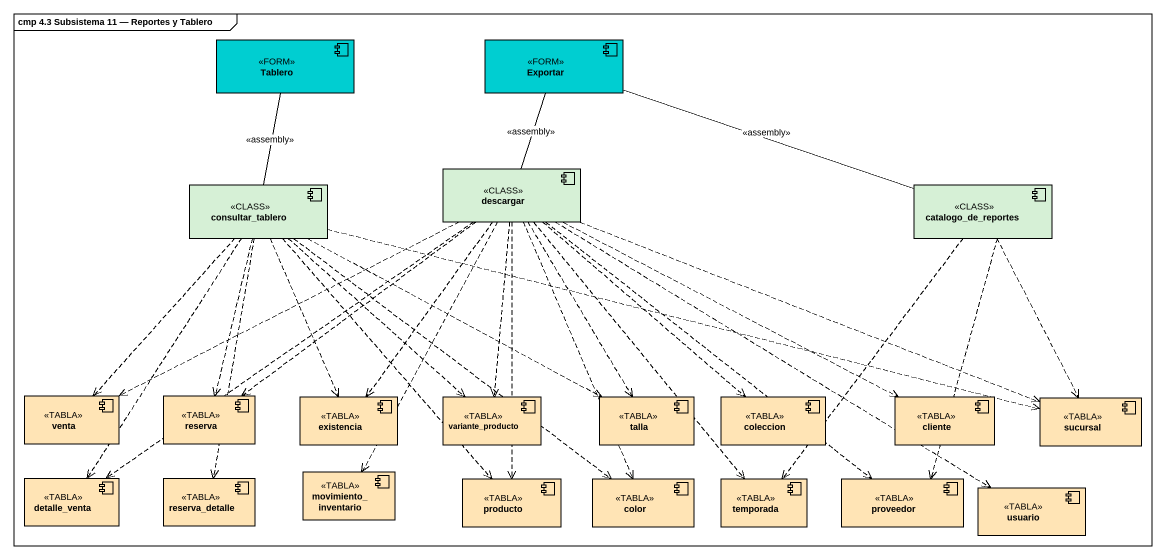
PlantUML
@startuml
mainframe cmp 4.3 Subsistema 11 — Reportes y Tablero
component Tablero <<FORM>> #00CED1
component Exportar <<FORM>> #00CED1
component consultar_tablero <<CLASS>> #D6F0D6
component descargar <<CLASS>> #D6F0D6
component catalogo_de_reportes <<CLASS>> #D6F0D6
component venta <<TABLA>> #FFE4B5
component reserva <<TABLA>> #FFE4B5
component existencia <<TABLA>> #FFE4B5
component variante_producto <<TABLA>> #FFE4B5
component talla <<TABLA>> #FFE4B5
component coleccion <<TABLA>> #FFE4B5
component cliente <<TABLA>> #FFE4B5
component sucursal <<TABLA>> #FFE4B5
component movimiento_inventario <<TABLA>> #FFE4B5
component detalle_venta <<TABLA>> #FFE4B5
component reserva_detalle <<TABLA>> #FFE4B5
component producto <<TABLA>> #FFE4B5
component color <<TABLA>> #FFE4B5
component temporada <<TABLA>> #FFE4B5
component proveedor <<TABLA>> #FFE4B5
component usuario <<TABLA>> #FFE4B5
Tablero -- consultar_tablero : <<assembly>>
Exportar -- descargar : <<assembly>>
Exportar -right- catalogo_de_reportes : <<assembly>>
consultar_tablero ..> venta
consultar_tablero ..> reserva
consultar_tablero ..> existencia
consultar_tablero ..> variante_producto
consultar_tablero .right.> talla
consultar_tablero .right.> sucursal
consultar_tablero ..> detalle_venta
consultar_tablero ..> reserva_detalle
consultar_tablero ..> producto
consultar_tablero ..> color
descargar .left.> venta
descargar ..> reserva
descargar ..> existencia
descargar ..> variante_producto
descargar ..> talla
descargar ..> coleccion
descargar .right.> cliente
descargar .right.> sucursal
descargar ..> movimiento_inventario
descargar ..> detalle_venta
descargar ..> producto
descargar ..> color
descargar ..> temporada
descargar ..> proveedor
descargar ..> usuario
catalogo_de_reportes ..> sucursal
catalogo_de_reportes ..> temporada
catalogo_de_reportes ..> proveedor
@enduml
